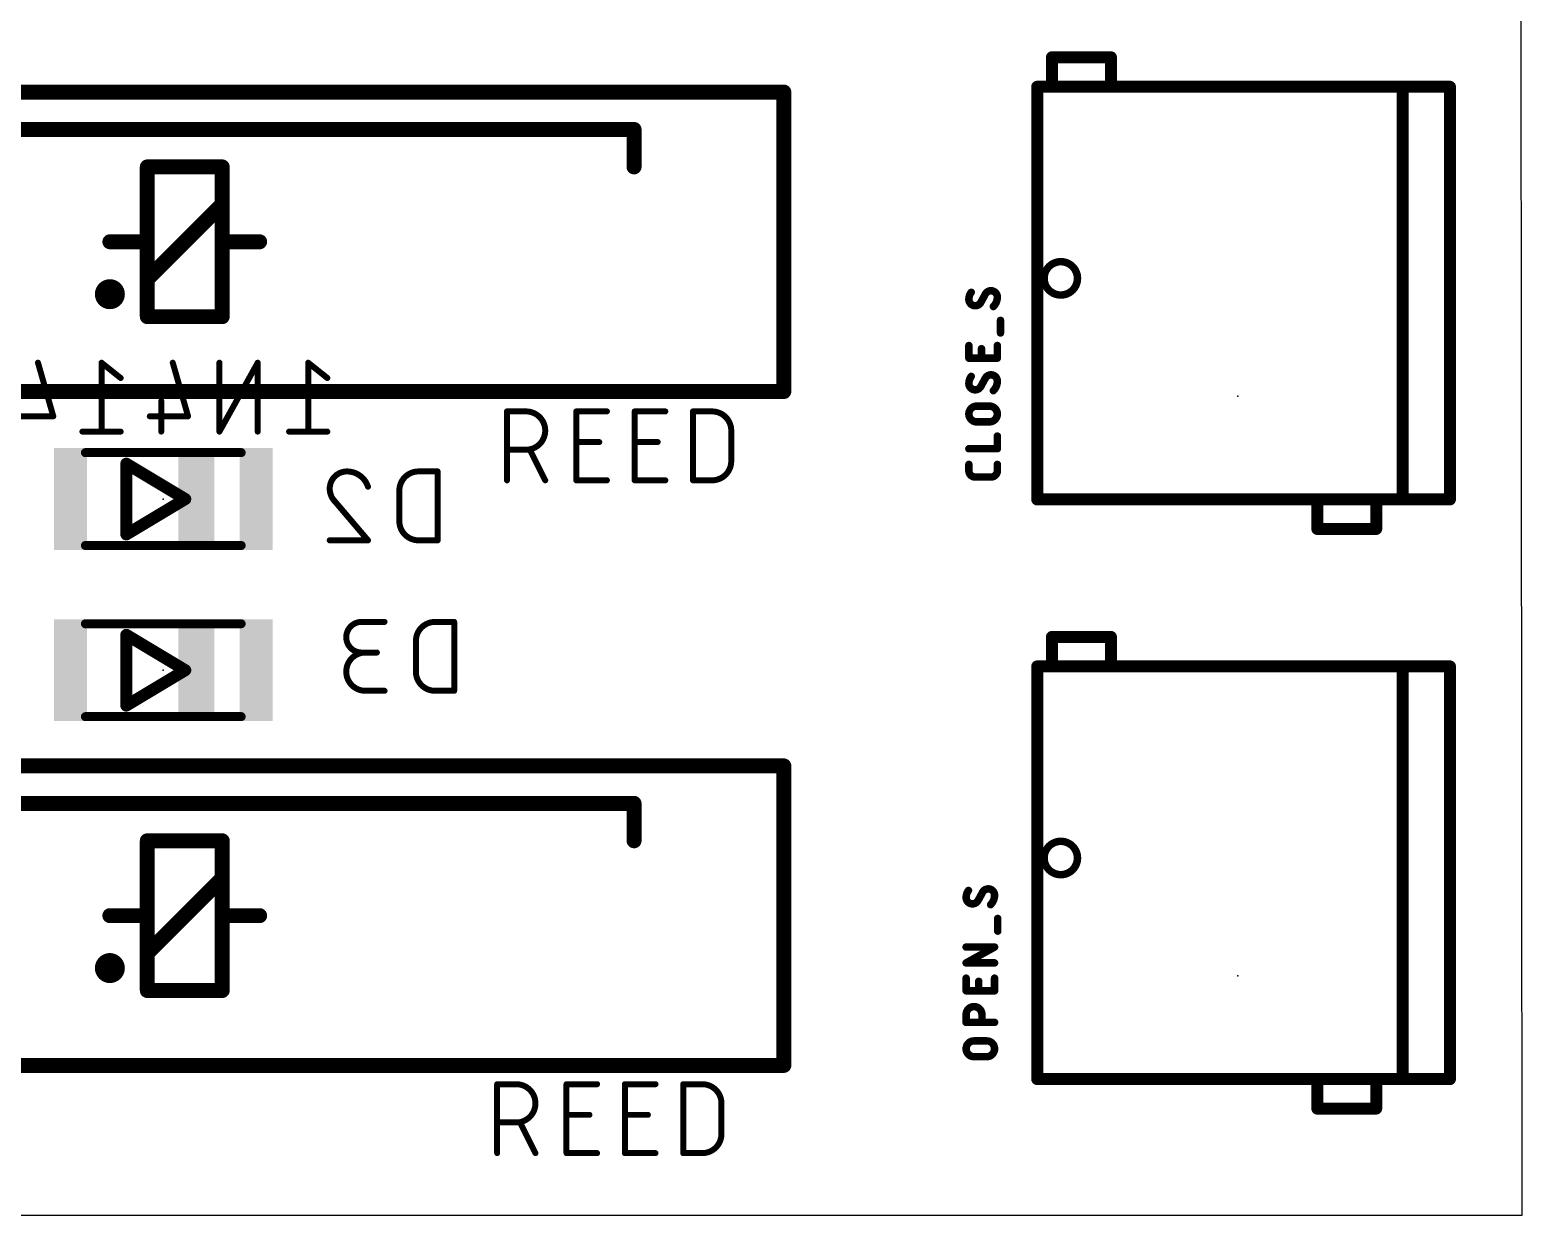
# Model space of a CAD drawing. Extents: x -1.1 to 45.4, y 0 to 78.4.
# Drawn here: x 20.08 to 45.39, y 0 to 20.1 of the extents above; entities that cross this region are included whole.
import ezdxf

# ---------------------------------------------------------------- set-up
doc = ezdxf.new("R2010")
doc.units = 0
for name, color, linetype in [('20', 31, 'CONTINUOUS'), ('21', 253, 'CONTINUOUS'), ('22', 253, 'CONTINUOUS'), ('23', 53, 'CONTINUOUS'), ('24', 53, 'CONTINUOUS'), ('25', 253, 'CONTINUOUS'), ('26', 253, 'CONTINUOUS'), ('27', 253, 'CONTINUOUS'), ('28', 253, 'CONTINUOUS'), ('51', 253, 'CONTINUOUS'), ('52', 253, 'CONTINUOUS')]:
    doc.layers.add(name, color=color, linetype=linetype)

# ---------------------------------------------------------------- blocks, each defined once
blk = doc.blocks.new('RECT')
blk.add_solid([(-0.5, -0.5), (0.5, -0.5), (-0.5, 0.5), (0.5, 0.5)])

msp = doc.modelspace()

# ---------------------------------------------------------------- linework, layer by layer
at = {"layer": '20'}
for p, q in [((45.39, 0), (45.3161, 78.3739)), ((0, 0), (45.39, 0))]:
    msp.add_line(p, q, dxfattribs=at)
at = {"layer": '21'}
for points, const_width in [([(37.1654, 12.1396), (37.1654, 19.1396)], 0.2032), ([(37.1654, 19.1396), (43.3654, 19.1396)], 0.2032), ([(43.3654, 19.1396), (44.1654, 19.1396)], 0.2032), ([(43.3654, 19.1396), (43.3654, 12.1396)], 0.2032), ([(44.1654, 19.1396), (44.1654, 12.1396)], 0.2032), ([(12.5479, 19.05), (32.8679, 19.05)], 0.254), ([(32.8679, 19.05), (32.8679, 13.97)], 0.254), ([(18.2629, 18.415), (30.3279, 18.415)], 0.254), ([(30.3279, 18.415), (30.3279, 17.78)], 0.254), ([(22.0729, 17.78), (23.3429, 17.78)], 0.254), ([(22.0729, 16.51), (22.0729, 17.78)], 0.254), ([(23.3429, 17.78), (23.3429, 17.145)], 0.254), ([(22.0729, 15.875), (23.3429, 17.145)], 0.254), ([(23.3429, 17.145), (23.3429, 16.51)], 0.254), ([(22.0729, 16.51), (21.4379, 16.51)], 0.254), ([(22.0729, 15.875), (22.0729, 16.51)], 0.254), ([(23.3429, 16.51), (23.3429, 15.24)], 0.254), ([(23.3429, 16.51), (23.9779, 16.51)], 0.254), ([(22.0729, 15.24), (22.0729, 15.875)], 0.254), ([(23.3429, 15.24), (22.0729, 15.24)], 0.254), ([(32.8679, 13.97), (12.5479, 13.97)], 0.254), ([(43.3654, 12.1396), (37.1654, 12.1396)], 0.2032), ([(44.1654, 12.1396), (43.3654, 12.1396)], 0.2032), ([(37.1654, 2.3079), (37.1654, 9.3079)], 0.2032), ([(37.1654, 9.3079), (43.3654, 9.3079)], 0.2032), ([(43.3654, 9.3079), (44.1654, 9.3079)], 0.2032), ([(43.3654, 9.3079), (43.3654, 2.3079)], 0.2032), ([(44.1654, 9.3079), (44.1654, 2.3079)], 0.2032), ([(12.5479, 7.62), (32.8679, 7.62)], 0.254), ([(32.8679, 7.62), (32.8679, 2.54)], 0.254), ([(18.2629, 6.985), (30.3279, 6.985)], 0.254), ([(30.3279, 6.985), (30.3279, 6.35)], 0.254), ([(22.0729, 6.35), (23.3429, 6.35)], 0.254), ([(22.0729, 5.08), (22.0729, 6.35)], 0.254), ([(23.3429, 6.35), (23.3429, 5.715)], 0.254), ([(22.0729, 4.445), (23.3429, 5.715)], 0.254), ([(23.3429, 5.715), (23.3429, 5.08)], 0.254), ([(22.0729, 5.08), (21.4379, 5.08)], 0.254), ([(22.0729, 4.445), (22.0729, 5.08)], 0.254), ([(23.3429, 5.08), (23.3429, 3.81)], 0.254), ([(23.3429, 5.08), (23.9779, 5.08)], 0.254), ([(22.0729, 3.81), (22.0729, 4.445)], 0.254), ([(23.3429, 3.81), (22.0729, 3.81)], 0.254), ([(32.8679, 2.54), (12.5479, 2.54)], 0.254), ([(43.3654, 2.3079), (37.1654, 2.3079)], 0.2032), ([(44.1654, 2.3079), (43.3654, 2.3079)], 0.2032)]:
    msp.add_lwpolyline(points, dxfattribs=dict(at, const_width=const_width))
for points, const_width in [([(37.2162, 19.1396, 1), (37.1146, 19.1396)], 0.1016), ([(37.1654, 19.1904, 1), (37.1654, 19.0888)], 0.1016), ([(43.3654, 19.1904, 1), (43.3654, 19.0888)], 0.1016), ([(43.4162, 19.1396, 1), (43.3146, 19.1396)], 0.1016), ([(43.3654, 19.0888, 1), (43.3654, 19.1904)], 0.1016), ([(44.2162, 19.1396, 1), (44.1146, 19.1396)], 0.1016), ([(44.1654, 19.0888, 1), (44.1654, 19.1904)], 0.1016), ([(32.9314, 19.05, 1), (32.8044, 19.05)], 0.127), ([(32.8679, 18.9865, 1), (32.8679, 19.1135)], 0.127), ([(30.3914, 18.415, 1), (30.2644, 18.415)], 0.127), ([(30.3279, 18.3515, 1), (30.3279, 18.4785)], 0.127), ([(22.0729, 17.8435, 1), (22.0729, 17.7165)], 0.127), ([(22.1364, 17.78, 1), (22.0094, 17.78)], 0.127), ([(23.4064, 17.78, 1), (23.2794, 17.78)], 0.127), ([(23.3429, 17.7165, 1), (23.3429, 17.8435)], 0.127), ([(30.2644, 17.78, 1), (30.3914, 17.78)], 0.127), ([(23.4064, 17.145, 1), (23.2794, 17.145)], 0.127), ([(23.3878, 17.1001, 1), (23.298, 17.1899)], 0.127), ([(23.2794, 17.145, 1), (23.4064, 17.145)], 0.127), ([(21.4379, 16.5735, 1), (21.4379, 16.4465)], 0.127), ([(22.1364, 16.51, 1), (22.0094, 16.51)], 0.127), ([(22.0094, 16.51, 1), (22.1364, 16.51)], 0.127), ([(22.0729, 16.4465, 1), (22.0729, 16.5735)], 0.127), ([(23.4064, 16.51, 1), (23.2794, 16.51)], 0.127), ([(23.3429, 16.5735, 1), (23.3429, 16.4465)], 0.127), ([(23.2794, 16.51, 1), (23.4064, 16.51)], 0.127), ([(23.9779, 16.4465, 1), (23.9779, 16.5735)], 0.127), ([(22.1364, 15.875, 1), (22.0094, 15.875)], 0.127), ([(22.028, 15.9199, 1), (22.1178, 15.8301)], 0.127), ([(21.4379, 15.494, 1), (21.4379, 15.748, 1), (21.4379, 15.494)], 0.254), ([(22.0094, 15.875, 1), (22.1364, 15.875)], 0.127), ([(22.0729, 15.3035, 1), (22.0729, 15.1765)], 0.127), ([(22.0094, 15.24, 1), (22.1364, 15.24)], 0.127), ([(23.2794, 15.24, 1), (23.4064, 15.24)], 0.127), ([(23.3429, 15.1765, 1), (23.3429, 15.3035)], 0.127), ([(32.8044, 13.97, 1), (32.9314, 13.97)], 0.127), ([(32.8679, 13.9065, 1), (32.8679, 14.0335)], 0.127), ([(37.1654, 12.1904, 1), (37.1654, 12.0888)], 0.1016), ([(37.1146, 12.1396, 1), (37.2162, 12.1396)], 0.1016), ([(43.3654, 12.1904, 1), (43.3654, 12.0888)], 0.1016), ([(43.3146, 12.1396, 1), (43.4162, 12.1396)], 0.1016), ([(43.3654, 12.0888, 1), (43.3654, 12.1904)], 0.1016), ([(44.1146, 12.1396, 1), (44.2162, 12.1396)], 0.1016), ([(44.1654, 12.0888, 1), (44.1654, 12.1904)], 0.1016), ([(37.2162, 9.3079, 1), (37.1146, 9.3079)], 0.1016), ([(37.1654, 9.3587, 1), (37.1654, 9.2571)], 0.1016), ([(43.3654, 9.3587, 1), (43.3654, 9.2571)], 0.1016), ([(43.4162, 9.3079, 1), (43.3146, 9.3079)], 0.1016), ([(43.3654, 9.2571, 1), (43.3654, 9.3587)], 0.1016), ([(44.2162, 9.3079, 1), (44.1146, 9.3079)], 0.1016), ([(44.1654, 9.2571, 1), (44.1654, 9.3587)], 0.1016), ([(32.9314, 7.62, 1), (32.8044, 7.62)], 0.127), ([(32.8679, 7.5565, 1), (32.8679, 7.6835)], 0.127), ([(30.3914, 6.985, 1), (30.2644, 6.985)], 0.127), ([(30.3279, 6.9215, 1), (30.3279, 7.0485)], 0.127), ([(22.0729, 6.4135, 1), (22.0729, 6.2865)], 0.127), ([(22.1364, 6.35, 1), (22.0094, 6.35)], 0.127), ([(23.4064, 6.35, 1), (23.2794, 6.35)], 0.127), ([(23.3429, 6.2865, 1), (23.3429, 6.4135)], 0.127), ([(30.2644, 6.35, 1), (30.3914, 6.35)], 0.127), ([(23.4064, 5.715, 1), (23.2794, 5.715)], 0.127), ([(23.3878, 5.6701, 1), (23.298, 5.7599)], 0.127), ([(23.2794, 5.715, 1), (23.4064, 5.715)], 0.127), ([(21.4379, 5.1435, 1), (21.4379, 5.0165)], 0.127), ([(22.1364, 5.08, 1), (22.0094, 5.08)], 0.127), ([(22.0094, 5.08, 1), (22.1364, 5.08)], 0.127), ([(22.0729, 5.0165, 1), (22.0729, 5.1435)], 0.127), ([(23.4064, 5.08, 1), (23.2794, 5.08)], 0.127), ([(23.3429, 5.1435, 1), (23.3429, 5.0165)], 0.127), ([(23.2794, 5.08, 1), (23.4064, 5.08)], 0.127), ([(23.9779, 5.0165, 1), (23.9779, 5.1435)], 0.127), ([(22.1364, 4.445, 1), (22.0094, 4.445)], 0.127), ([(21.4379, 4.064, 1), (21.4379, 4.318, 1), (21.4379, 4.064)], 0.254), ([(22.028, 4.4899, 1), (22.1178, 4.4001)], 0.127), ([(22.0094, 4.445, 1), (22.1364, 4.445)], 0.127), ([(22.0729, 3.8735, 1), (22.0729, 3.7465)], 0.127), ([(22.0094, 3.81, 1), (22.1364, 3.81)], 0.127), ([(23.2794, 3.81, 1), (23.4064, 3.81)], 0.127), ([(23.3429, 3.7465, 1), (23.3429, 3.8735)], 0.127), ([(32.8044, 2.54, 1), (32.9314, 2.54)], 0.127), ([(32.8679, 2.4765, 1), (32.8679, 2.6035)], 0.127), ([(37.1654, 2.3587, 1), (37.1654, 2.2571)], 0.1016), ([(37.1146, 2.3079, 1), (37.2162, 2.3079)], 0.1016), ([(43.3654, 2.3587, 1), (43.3654, 2.2571)], 0.1016), ([(43.3146, 2.3079, 1), (43.4162, 2.3079)], 0.1016), ([(43.3654, 2.2571, 1), (43.3654, 2.3587)], 0.1016), ([(44.1146, 2.3079, 1), (44.2162, 2.3079)], 0.1016), ([(44.1654, 2.2571, 1), (44.1654, 2.3587)], 0.1016)]:
    msp.add_lwpolyline(points, format="xyb", dxfattribs=dict(at, const_width=const_width))
at = {"layer": '22', "const_width": 0.2032}
for points in [[(21.7168, 12.7462), (22.7168, 12.1462)], [(21.7168, 11.5462), (21.7168, 12.7462)], [(22.7168, 12.1462), (21.7168, 11.5462)], [(21.7168, 9.8432), (22.7168, 9.2432)], [(21.7168, 8.6432), (21.7168, 9.8432)], [(22.7168, 9.2432), (21.7168, 8.6432)]]:
    msp.add_lwpolyline(points, dxfattribs=at)
at = {"layer": '22', "const_width": 0.1016}
for points in [[(21.7676, 12.7462, 1), (21.666, 12.7462)], [(21.7429, 12.7897, 1), (21.6906, 12.7026)], [(22.7429, 12.1026, 1), (22.6906, 12.1897)], [(22.6906, 12.1026, 1), (22.7429, 12.1897)], [(21.6906, 11.5897, 1), (21.7429, 11.5026)], [(21.666, 11.5462, 1), (21.7676, 11.5462)], [(21.7429, 9.8868, 1), (21.6906, 9.7996)], [(21.7676, 9.8432, 1), (21.666, 9.8432)], [(22.7429, 9.1996, 1), (22.6906, 9.2868)], [(22.6906, 9.1996, 1), (22.7429, 9.2868)], [(21.6906, 8.6868, 1), (21.7429, 8.5996)], [(21.666, 8.6432, 1), (21.7676, 8.6432)]]:
    msp.add_lwpolyline(points, format="xyb", dxfattribs=at)
at = {"layer": '23'}
for p in [(32.8679, 13.97), (40.5654, 13.8896), (40.5654, 4.0579), (32.8679, 2.54)]:
    msp.add_point(p, dxfattribs=at)
at = {"layer": '24'}
for p in [(22.3438, 12.1462), (22.3438, 9.2432)]:
    msp.add_point(p, dxfattribs=at)
at = {"layer": '25'}
for points, const_width in [([(36.0465, 15.6531, 0.1623), (36.0063, 15.5324)], 0.127), ([(36.0719, 15.634, 1), (36.0211, 15.6721)], 0.0635), ([(36.3817, 15.6799, 0.2656), (36.2878, 15.6263)], 0.127), ([(36.4889, 15.5726, 0.4142), (36.3817, 15.6799)], 0.127), ([(36.3817, 15.7116, 1), (36.3817, 15.6481)], 0.0635), ([(36.3817, 15.6481, 1), (36.3817, 15.7116)], 0.0635), ([(36.0063, 15.5324, 0.4142), (36.1136, 15.4252)], 0.127), ([(36.0381, 15.5324, 1), (35.9746, 15.5324)], 0.0635), ([(35.9746, 15.5324, 1), (36.0381, 15.5324)], 0.0635), ([(36.1136, 15.4252, 0.2656), (36.2074, 15.4788)], 0.127), ([(36.1136, 15.4569, 1), (36.1136, 15.3934)], 0.0635), ([(36.1136, 15.3934, 1), (36.1136, 15.4569)], 0.0635), ([(36.1795, 15.494, 1), (36.2353, 15.4636)], 0.0635), ([(36.2348, 15.4627, 1), (36.18, 15.4949)], 0.0635), ([(36.2605, 15.6424, 1), (36.3152, 15.6101)], 0.0635), ([(36.3157, 15.6111, 1), (36.26, 15.6415)], 0.0635), ([(36.4219, 15.4118, 0.2), (36.4889, 15.5726)], 0.127), ([(36.3995, 15.4343, 1), (36.4442, 15.3892)], 0.0635), ([(36.5207, 15.5726, 1), (36.4572, 15.5726)], 0.0635), ([(36.4572, 15.5726, 1), (36.5207, 15.5726)], 0.0635), ([(36.5743, 15.1776, 1), (36.5108, 15.1776)], 0.0635), ([(36.5108, 14.9631, 1), (36.5743, 14.9631)], 0.0635), ([(36.0381, 14.7504, 1), (35.9746, 14.7504)], 0.0635), ([(36.2526, 14.6968, 1), (36.1891, 14.6968)], 0.0635), ([(36.5207, 14.7504, 1), (36.4572, 14.7504)], 0.0635), ([(36.0063, 14.5677, 1), (36.0063, 14.5042)], 0.0635), ([(35.9746, 14.5359, 1), (36.0381, 14.5359)], 0.0635), ([(36.1891, 14.5359, 1), (36.2526, 14.5359)], 0.0635), ([(36.4572, 14.5359, 1), (36.5207, 14.5359)], 0.0635), ([(36.4889, 14.5042, 1), (36.4889, 14.5677)], 0.0635), ([(36.0465, 14.2266, 0.1623), (36.0063, 14.106)], 0.127), ([(36.0719, 14.2076, 1), (36.0211, 14.2457)], 0.0635), ([(36.3817, 14.2534, 0.2656), (36.2878, 14.1998)], 0.127), ([(36.2605, 14.2159, 1), (36.3152, 14.1837)], 0.0635), ([(36.3157, 14.1846, 1), (36.26, 14.215)], 0.0635), ([(36.3817, 14.2852, 1), (36.3817, 14.2217)], 0.0635), ([(36.4889, 14.1462, 0.4142), (36.3817, 14.2534)], 0.127), ([(36.3817, 14.2217, 1), (36.3817, 14.2852)], 0.0635), ([(36.4219, 13.9853, 0.2), (36.4889, 14.1462)], 0.127), ([(36.5207, 14.1462, 1), (36.4572, 14.1462)], 0.0635), ([(36.4572, 14.1462, 1), (36.5207, 14.1462)], 0.0635), ([(36.0063, 14.106, 0.4142), (36.1136, 13.9987)], 0.127), ([(36.0381, 14.106, 1), (35.9746, 14.106)], 0.0635), ([(35.9746, 14.106, 1), (36.0381, 14.106)], 0.0635), ([(36.1136, 13.9987, 0.2656), (36.2074, 14.0524)], 0.127), ([(36.1136, 14.0305, 1), (36.1136, 13.967)], 0.0635), ([(36.1136, 13.967, 1), (36.1136, 14.0305)], 0.0635), ([(36.1795, 14.0676, 1), (36.2353, 14.0372)], 0.0635), ([(36.2348, 14.0362, 1), (36.18, 14.0685)], 0.0635), ([(36.3995, 14.0079, 1), (36.4442, 13.9628)], 0.0635), ([(36.1404, 13.7231, 1), (36.1404, 13.455)], 0.127), ([(36.1404, 13.7548, 1), (36.1404, 13.6913)], 0.0635), ([(36.1404, 13.6913, 1), (36.1404, 13.7548)], 0.0635), ([(36.3549, 13.455, 1), (36.3549, 13.7231)], 0.127), ([(36.3549, 13.7548, 1), (36.3549, 13.6913)], 0.0635), ([(36.3549, 13.6913, 1), (36.3549, 13.7548)], 0.0635), ([(36.1404, 13.4867, 1), (36.1404, 13.4232)], 0.0635), ([(36.1404, 13.4232, 1), (36.1404, 13.4867)], 0.0635), ([(36.3549, 13.4867, 1), (36.3549, 13.4232)], 0.0635), ([(36.3549, 13.4232, 1), (36.3549, 13.4867)], 0.0635), ([(36.5207, 13.2142, 1), (36.4572, 13.2142)], 0.0635), ([(36.0063, 13.0315, 1), (36.0063, 12.968)], 0.0635), ([(36.4572, 12.9997, 1), (36.5207, 12.9997)], 0.0635), ([(36.4889, 12.968, 1), (36.4889, 13.0315)], 0.0635), ([(36.0381, 12.7339, 1), (35.9746, 12.7339)], 0.0635), ([(36.0063, 12.6267, 0.4142), (36.1136, 12.5194)], 0.127), ([(36.0381, 12.6267, 1), (35.9746, 12.6267)], 0.0635), ([(35.9746, 12.6267, 1), (36.0381, 12.6267)], 0.0635), ([(36.3817, 12.5194, 0.4142), (36.4889, 12.6267)], 0.127), ([(36.5207, 12.7339, 1), (36.4572, 12.7339)], 0.0635), ([(36.5207, 12.6267, 1), (36.4572, 12.6267)], 0.0635), ([(36.4572, 12.6267, 1), (36.5207, 12.6267)], 0.0635), ([(36.1136, 12.5512, 1), (36.1136, 12.4877)], 0.0635), ([(36.1136, 12.4877, 1), (36.1136, 12.5512)], 0.0635), ([(36.3817, 12.5512, 1), (36.3817, 12.4877)], 0.0635), ([(36.3817, 12.4877, 1), (36.3817, 12.5512)], 0.0635), ([(35.9998, 5.5077, 0.1623), (35.9596, 5.387)], 0.127), ([(36.0252, 5.4886, 1), (35.9744, 5.5267)], 0.0635), ([(36.3349, 5.5345, 0.2656), (36.2411, 5.4808)], 0.127), ([(36.4422, 5.4272, 0.4142), (36.3349, 5.5345)], 0.127), ([(36.3349, 5.5662, 1), (36.3349, 5.5027)], 0.0635), ([(36.3349, 5.5027, 1), (36.3349, 5.5662)], 0.0635), ([(35.9913, 5.387, 1), (35.9278, 5.387)], 0.0635), ([(35.9278, 5.387, 1), (35.9913, 5.387)], 0.0635), ([(35.9596, 5.387, 0.4142), (36.0668, 5.2798)], 0.127), ([(36.0668, 5.2798, 0.2656), (36.1606, 5.3334)], 0.127), ([(36.0668, 5.3115, 1), (36.0668, 5.248)], 0.0635), ([(36.0668, 5.248, 1), (36.0668, 5.3115)], 0.0635), ([(36.1328, 5.3486, 1), (36.1885, 5.3182)], 0.0635), ([(36.188, 5.3173, 1), (36.1333, 5.3495)], 0.0635), ([(36.2137, 5.497, 1), (36.2684, 5.4647)], 0.0635), ([(36.2689, 5.4656, 1), (36.2132, 5.496)], 0.0635), ([(36.3751, 5.2664, 0.2), (36.4422, 5.4272)], 0.127), ([(36.3528, 5.2889, 1), (36.3975, 5.2438)], 0.0635), ([(36.4739, 5.4272, 1), (36.4104, 5.4272)], 0.0635), ([(36.4104, 5.4272, 1), (36.4739, 5.4272)], 0.0635), ([(36.5275, 5.0322, 1), (36.464, 5.0322)], 0.0635), ([(36.464, 4.8177, 1), (36.5275, 4.8177)], 0.0635), ([(35.9596, 4.5787, 1), (35.9596, 4.5152)], 0.0635), ([(36.4576, 4.5192, 1), (36.4267, 4.5747)], 0.0635), ([(36.4422, 4.5152, 1), (36.4422, 4.5787)], 0.0635), ([(35.9441, 4.3066, 1), (35.975, 4.2511)], 0.0635), ([(35.9596, 4.3106, 1), (35.9596, 4.2471)], 0.0635), ([(36.4422, 4.2471, 1), (36.4422, 4.3106)], 0.0635), ([(35.9913, 4.0198, 1), (35.9278, 4.0198)], 0.0635), ([(36.4739, 4.0198, 1), (36.4104, 4.0198)], 0.0635), ([(35.9278, 3.8053, 1), (35.9913, 3.8053)], 0.0635), ([(35.9596, 3.837, 1), (35.9596, 3.7735)], 0.0635), ([(36.2058, 3.9661, 1), (36.1423, 3.9661)], 0.0635), ([(36.1423, 3.8053, 1), (36.2058, 3.8053)], 0.0635), ([(36.4104, 3.8053, 1), (36.4739, 3.8053)], 0.0635), ([(36.4422, 3.7735, 1), (36.4422, 3.837)], 0.0635), ([(36.2277, 3.4034, 1), (35.9596, 3.4034)], 0.127), ([(35.9913, 3.4034, 1), (35.9278, 3.4034)], 0.0635), ([(35.9278, 3.4034, 1), (35.9913, 3.4034)], 0.0635), ([(35.9278, 3.2693, 1), (35.9913, 3.2693)], 0.0635), ([(35.9596, 3.3011, 1), (35.9596, 3.2376)], 0.0635), ([(36.2594, 3.4034, 1), (36.1959, 3.4034)], 0.0635), ([(36.1959, 3.4034, 1), (36.2594, 3.4034)], 0.0635), ([(36.1959, 3.2693, 1), (36.2594, 3.2693)], 0.0635), ([(36.4422, 3.2376, 1), (36.4422, 3.3011)], 0.0635), ([(36.0936, 2.9559, 1), (36.0936, 2.6878)], 0.127), ([(36.0936, 2.9876, 1), (36.0936, 2.9241)], 0.0635), ([(36.0936, 2.9241, 1), (36.0936, 2.9876)], 0.0635), ([(36.3081, 2.6878, 1), (36.3081, 2.9559)], 0.127), ([(36.3081, 2.9876, 1), (36.3081, 2.9241)], 0.0635), ([(36.3081, 2.9241, 1), (36.3081, 2.9876)], 0.0635), ([(36.0936, 2.7195, 1), (36.0936, 2.656)], 0.0635), ([(36.0936, 2.656, 1), (36.0936, 2.7195)], 0.0635), ([(36.3081, 2.7195, 1), (36.3081, 2.656)], 0.0635), ([(36.3081, 2.656, 1), (36.3081, 2.7195)], 0.0635)]:
    msp.add_lwpolyline(points, format="xyb", dxfattribs=dict(at, const_width=const_width))
at = {"layer": '25', "const_width": 0.127}
for points in [[(36.2878, 15.6263), (36.2074, 15.4788)], [(36.5425, 14.9631), (36.5425, 15.1776)], [(36.0063, 14.5359), (36.0063, 14.7504)], [(36.2208, 14.5359), (36.2208, 14.6968)], [(36.4889, 14.7504), (36.4889, 14.5359)], [(36.4889, 14.5359), (36.0063, 14.5359)], [(36.2878, 14.1998), (36.2074, 14.0524)], [(36.1404, 13.7231), (36.3549, 13.7231)], [(36.3549, 13.455), (36.1404, 13.455)], [(36.4889, 12.9997), (36.4889, 13.2142)], [(36.0063, 12.9997), (36.4889, 12.9997)], [(36.0063, 12.6267), (36.0063, 12.7339)], [(36.4889, 12.7339), (36.4889, 12.6267)], [(36.3817, 12.5194), (36.1136, 12.5194)], [(36.2411, 5.4808), (36.1606, 5.3334)], [(36.4958, 4.8177), (36.4958, 5.0322)], [(35.9596, 4.2788), (36.4422, 4.5469)], [(36.4422, 4.5469), (35.9596, 4.5469)], [(36.4422, 4.2788), (35.9596, 4.2788)], [(35.9596, 3.8053), (35.9596, 4.0198)], [(36.4422, 4.0198), (36.4422, 3.8053)], [(36.4422, 3.8053), (35.9596, 3.8053)], [(36.174, 3.8053), (36.174, 3.9661)], [(35.9596, 3.2693), (35.9596, 3.4034)], [(36.4422, 3.2693), (35.9596, 3.2693)], [(36.2277, 3.4034), (36.2277, 3.2693)], [(36.0936, 2.9559), (36.3081, 2.9559)], [(36.3081, 2.6878), (36.0936, 2.6878)]]:
    msp.add_lwpolyline(points, dxfattribs=at)
at = {"layer": '26'}
for points, const_width in [([(25.4586, 12.6148, 0.4142), (25.1665, 12.3227)], 0.1016), ([(25.8156, 12.3552, 0.3252), (25.4586, 12.6148)], 0.1016), ([(25.4586, 12.6402, 1), (25.4586, 12.5894)], 0.0508), ([(25.4586, 12.5894, 1), (25.4586, 12.6402)], 0.0508), ([(26.6721, 12.6148, 0.4142), (26.3476, 12.2903)], 0.1016), ([(26.6721, 12.6402, 1), (26.6721, 12.5894)], 0.0508), ([(26.6721, 12.5894, 1), (26.6721, 12.6402)], 0.0508), ([(27.0221, 12.6148, 1), (26.9713, 12.6148)], 0.0508), ([(26.9967, 12.5894, 1), (26.9967, 12.6402)], 0.0508), ([(25.1665, 12.3227, 0.2053), (25.2638, 12.0956)], 0.1016), ([(25.1919, 12.3227, 1), (25.1411, 12.3227)], 0.0508), ([(25.1411, 12.3227, 1), (25.1919, 12.3227)], 0.0508), ([(25.7914, 12.3474, 1), (25.8397, 12.363)], 0.0508), ([(26.373, 12.2903, 1), (26.3222, 12.2903)], 0.0508), ([(26.3222, 12.2903, 1), (26.373, 12.2903)], 0.0508), ([(25.2832, 12.112, 1), (25.2445, 12.0791)], 0.0508), ([(25.2463, 12.0772, 1), (25.2813, 12.1139)], 0.0508), ([(26.3476, 11.771, 0.4142), (26.6721, 11.4464)], 0.1016), ([(26.373, 11.771, 1), (26.3222, 11.771)], 0.0508), ([(26.3222, 11.771, 1), (26.373, 11.771)], 0.0508), ([(25.1665, 11.4718, 1), (25.1665, 11.421)], 0.0508), ([(25.7962, 11.43, 1), (25.8349, 11.4629)], 0.0508), ([(25.8156, 11.421, 1), (25.8156, 11.4718)], 0.0508), ([(26.6721, 11.4718, 1), (26.6721, 11.421)], 0.0508), ([(26.6721, 11.421, 1), (26.6721, 11.4718)], 0.0508), ([(26.9713, 11.4464, 1), (27.0221, 11.4464)], 0.0508), ([(26.9967, 11.421, 1), (26.9967, 11.4718)], 0.0508), ([(25.7067, 10.0625, 1), (25.7067, 9.5432)], 0.1016), ([(25.7067, 10.0879, 1), (25.7067, 10.0371)], 0.0508), ([(25.7067, 10.0371, 1), (25.7067, 10.0879)], 0.0508), ([(26.0961, 10.0371, 1), (26.0961, 10.0879)], 0.0508), ([(26.9527, 10.0625, 0.4142), (26.6281, 9.738)], 0.1016), ([(26.9527, 10.0879, 1), (26.9527, 10.0371)], 0.0508), ([(26.9527, 10.0371, 1), (26.9527, 10.0879)], 0.0508), ([(27.3026, 10.0625, 1), (27.2518, 10.0625)], 0.0508), ([(27.2772, 10.0371, 1), (27.2772, 10.0879)], 0.0508), ([(26.6535, 9.738, 1), (26.6027, 9.738)], 0.0508), ([(26.6027, 9.738, 1), (26.6535, 9.738)], 0.0508), ([(25.7716, 9.5432, 1), (25.7716, 8.8941)], 0.1016), ([(25.7067, 9.5686, 1), (25.7067, 9.5178)], 0.0508), ([(25.7067, 9.5178, 1), (25.7067, 9.5686)], 0.0508), ([(25.7716, 9.5178, 1), (25.7716, 9.5686)], 0.0508), ([(25.9663, 9.5178, 1), (25.9663, 9.5686)], 0.0508), ([(26.6281, 9.2187, 0.4142), (26.9527, 8.8941)], 0.1016), ([(26.6535, 9.2187, 1), (26.6027, 9.2187)], 0.0508), ([(26.6027, 9.2187, 1), (26.6535, 9.2187)], 0.0508), ([(25.7716, 8.9195, 1), (25.7716, 8.8687)], 0.0508), ([(25.7716, 8.8687, 1), (25.7716, 8.9195)], 0.0508), ([(26.0961, 8.8687, 1), (26.0961, 8.9195)], 0.0508), ([(26.9527, 8.9195, 1), (26.9527, 8.8687)], 0.0508), ([(26.9527, 8.8687, 1), (26.9527, 8.9195)], 0.0508), ([(27.2518, 8.8941, 1), (27.3026, 8.8941)], 0.0508), ([(27.2772, 8.8687, 1), (27.2772, 8.9195)], 0.0508)]:
    msp.add_lwpolyline(points, format="xyb", dxfattribs=dict(at, const_width=const_width))
at = {"layer": '26', "const_width": 0.1016}
for points in [[(26.9967, 12.6148), (26.6721, 12.6148)], [(26.9967, 11.4464), (26.9967, 12.6148)], [(26.3476, 12.2903), (26.3476, 11.771)], [(25.2638, 12.0956), (25.8156, 11.4464)], [(25.8156, 11.4464), (25.1665, 11.4464)], [(26.6721, 11.4464), (26.9967, 11.4464)], [(26.0961, 10.0625), (25.7067, 10.0625)], [(27.2772, 10.0625), (26.9527, 10.0625)], [(27.2772, 8.8941), (27.2772, 10.0625)], [(26.6281, 9.738), (26.6281, 9.2187)], [(25.7067, 9.5432), (25.9663, 9.5432)], [(26.0961, 8.8941), (25.7716, 8.8941)], [(26.9527, 8.8941), (27.2772, 8.8941)]]:
    msp.add_lwpolyline(points, dxfattribs=at)
at = {"layer": '27', "const_width": 0.1016}
for points in [[(28.1721, 12.4641), (28.1721, 13.6325)], [(28.1721, 13.6325), (28.4967, 13.6325)], [(29.3481, 12.4641), (29.3481, 13.6325)], [(29.3481, 13.6325), (29.8674, 13.6325)], [(30.3387, 12.4641), (30.3387, 13.6325)], [(30.3387, 13.6325), (30.858, 13.6325)], [(31.327, 12.4641), (31.327, 13.6325)], [(31.327, 13.6325), (31.6516, 13.6325)], [(29.3481, 13.1132), (29.7376, 13.1132)], [(30.3387, 13.1132), (30.7282, 13.1132)], [(31.9761, 13.3079), (31.9761, 12.7887)], [(28.4967, 12.9834), (28.1721, 12.9834)], [(28.8212, 12.4641), (28.5616, 12.9834)], [(29.8674, 12.4641), (29.3481, 12.4641)], [(30.858, 12.4641), (30.3387, 12.4641)], [(31.6516, 12.4641), (31.327, 12.4641)], [(28.006, 1.0526), (28.006, 2.221)], [(28.006, 2.221), (28.3306, 2.221)], [(29.182, 1.0526), (29.182, 2.221)], [(29.182, 2.221), (29.7013, 2.221)], [(30.1726, 1.0526), (30.1726, 2.221)], [(30.1726, 2.221), (30.6919, 2.221)], [(31.161, 1.0526), (31.161, 2.221)], [(31.161, 2.221), (31.4855, 2.221)], [(31.8101, 1.8964), (31.8101, 1.3771)], [(28.3306, 1.5718), (28.006, 1.5718)], [(28.6551, 1.0526), (28.3955, 1.5718)], [(29.182, 1.7017), (29.5715, 1.7017)], [(30.1726, 1.7017), (30.5621, 1.7017)], [(29.7013, 1.0526), (29.182, 1.0526)], [(30.6919, 1.0526), (30.1726, 1.0526)], [(31.4855, 1.0526), (31.161, 1.0526)]]:
    msp.add_lwpolyline(points, dxfattribs=at)
at = {"layer": '27'}
for points, const_width in [([(28.1975, 13.6325, 1), (28.1467, 13.6325)], 0.0508), ([(28.1721, 13.6579, 1), (28.1721, 13.6071)], 0.0508), ([(28.4967, 12.9834, 1), (28.4967, 13.6325)], 0.1016), ([(28.4967, 13.6579, 1), (28.4967, 13.6071)], 0.0508), ([(28.4967, 13.6071, 1), (28.4967, 13.6579)], 0.0508), ([(29.3735, 13.6325, 1), (29.3227, 13.6325)], 0.0508), ([(29.3481, 13.6579, 1), (29.3481, 13.6071)], 0.0508), ([(29.8674, 13.6071, 1), (29.8674, 13.6579)], 0.0508), ([(30.3641, 13.6325, 1), (30.3133, 13.6325)], 0.0508), ([(30.3387, 13.6579, 1), (30.3387, 13.6071)], 0.0508), ([(30.858, 13.6071, 1), (30.858, 13.6579)], 0.0508), ([(31.3524, 13.6325, 1), (31.3016, 13.6325)], 0.0508), ([(31.327, 13.6579, 1), (31.327, 13.6071)], 0.0508), ([(31.9761, 13.3079, 0.4142), (31.6516, 13.6325)], 0.1016), ([(31.6516, 13.6579, 1), (31.6516, 13.6071)], 0.0508), ([(31.6516, 13.6071, 1), (31.6516, 13.6579)], 0.0508), ([(29.3481, 13.1386, 1), (29.3481, 13.0878)], 0.0508), ([(29.7376, 13.0878, 1), (29.7376, 13.1386)], 0.0508), ([(30.3387, 13.1386, 1), (30.3387, 13.0878)], 0.0508), ([(30.7282, 13.0878, 1), (30.7282, 13.1386)], 0.0508), ([(32.0015, 13.3079, 1), (31.9507, 13.3079)], 0.0508), ([(31.9507, 13.3079, 1), (32.0015, 13.3079)], 0.0508), ([(28.1721, 13.0088, 1), (28.1721, 12.958)], 0.0508), ([(28.4967, 13.0088, 1), (28.4967, 12.958)], 0.0508), ([(28.4967, 12.958, 1), (28.4967, 13.0088)], 0.0508), ([(28.5843, 12.9948, 1), (28.5388, 12.972)], 0.0508), ([(31.6516, 12.4641, 0.4142), (31.9761, 12.7887)], 0.1016), ([(32.0015, 12.7887, 1), (31.9507, 12.7887)], 0.0508), ([(31.9507, 12.7887, 1), (32.0015, 12.7887)], 0.0508), ([(28.1467, 12.4641, 1), (28.1975, 12.4641)], 0.0508), ([(28.7985, 12.4527, 1), (28.8439, 12.4755)], 0.0508), ([(29.3481, 12.4895, 1), (29.3481, 12.4387)], 0.0508), ([(29.3227, 12.4641, 1), (29.3735, 12.4641)], 0.0508), ([(29.8674, 12.4387, 1), (29.8674, 12.4895)], 0.0508), ([(30.3387, 12.4895, 1), (30.3387, 12.4387)], 0.0508), ([(30.3133, 12.4641, 1), (30.3641, 12.4641)], 0.0508), ([(30.858, 12.4387, 1), (30.858, 12.4895)], 0.0508), ([(31.327, 12.4895, 1), (31.327, 12.4387)], 0.0508), ([(31.3016, 12.4641, 1), (31.3524, 12.4641)], 0.0508), ([(31.6516, 12.4895, 1), (31.6516, 12.4387)], 0.0508), ([(31.6516, 12.4387, 1), (31.6516, 12.4895)], 0.0508), ([(28.0314, 2.221, 1), (27.9806, 2.221)], 0.0508), ([(28.006, 2.2464, 1), (28.006, 2.1956)], 0.0508), ([(28.3306, 1.5718, 1), (28.3306, 2.221)], 0.1016), ([(28.3306, 2.2464, 1), (28.3306, 2.1956)], 0.0508), ([(28.3306, 2.1956, 1), (28.3306, 2.2464)], 0.0508), ([(29.2074, 2.221, 1), (29.1566, 2.221)], 0.0508), ([(29.182, 2.2464, 1), (29.182, 2.1956)], 0.0508), ([(29.7013, 2.1956, 1), (29.7013, 2.2464)], 0.0508), ([(30.198, 2.221, 1), (30.1472, 2.221)], 0.0508), ([(30.1726, 2.2464, 1), (30.1726, 2.1956)], 0.0508), ([(30.6919, 2.1956, 1), (30.6919, 2.2464)], 0.0508), ([(31.1864, 2.221, 1), (31.1356, 2.221)], 0.0508), ([(31.161, 2.2464, 1), (31.161, 2.1956)], 0.0508), ([(31.8101, 1.8964, 0.4142), (31.4855, 2.221)], 0.1016), ([(31.4855, 2.2464, 1), (31.4855, 2.1956)], 0.0508), ([(31.4855, 2.1956, 1), (31.4855, 2.2464)], 0.0508), ([(31.8355, 1.8964, 1), (31.7847, 1.8964)], 0.0508), ([(31.7847, 1.8964, 1), (31.8355, 1.8964)], 0.0508), ([(28.006, 1.5973, 1), (28.006, 1.5464)], 0.0508), ([(28.3306, 1.5973, 1), (28.3306, 1.5464)], 0.0508), ([(28.3306, 1.5464, 1), (28.3306, 1.5973)], 0.0508), ([(28.4182, 1.5832, 1), (28.3728, 1.5605)], 0.0508), ([(29.182, 1.7271, 1), (29.182, 1.6763)], 0.0508), ([(29.5715, 1.6763, 1), (29.5715, 1.7271)], 0.0508), ([(30.1726, 1.7271, 1), (30.1726, 1.6763)], 0.0508), ([(30.5621, 1.6763, 1), (30.5621, 1.7271)], 0.0508), ([(31.4855, 1.0526, 0.4142), (31.8101, 1.3771)], 0.1016), ([(31.8355, 1.3771, 1), (31.7847, 1.3771)], 0.0508), ([(31.7847, 1.3771, 1), (31.8355, 1.3771)], 0.0508), ([(27.9806, 1.0526, 1), (28.0314, 1.0526)], 0.0508), ([(28.6324, 1.0412, 1), (28.6778, 1.0639)], 0.0508), ([(29.182, 1.078, 1), (29.182, 1.0272)], 0.0508), ([(29.1566, 1.0526, 1), (29.2074, 1.0526)], 0.0508), ([(29.7013, 1.0272, 1), (29.7013, 1.078)], 0.0508), ([(30.1726, 1.078, 1), (30.1726, 1.0272)], 0.0508), ([(30.1472, 1.0526, 1), (30.198, 1.0526)], 0.0508), ([(30.6919, 1.0272, 1), (30.6919, 1.078)], 0.0508), ([(31.161, 1.078, 1), (31.161, 1.0272)], 0.0508), ([(31.1356, 1.0526, 1), (31.1864, 1.0526)], 0.0508), ([(31.4855, 1.078, 1), (31.4855, 1.0272)], 0.0508), ([(31.4855, 1.0272, 1), (31.4855, 1.078)], 0.0508)]:
    msp.add_lwpolyline(points, format="xyb", dxfattribs=dict(at, const_width=const_width))
at = {"layer": '28', "const_width": 0.1016}
for points in [[(20.2184, 14.4589), (20.4781, 13.5502)], [(21.6211, 14.1993), (21.2965, 14.4589)], [(21.2965, 14.4589), (21.2965, 13.2905)], [(22.5044, 14.4589), (22.7641, 13.5502)], [(23.9452, 14.4589), (23.2961, 13.2905)], [(23.2961, 13.2905), (23.2961, 14.4589)], [(23.9452, 13.2905), (23.9452, 14.4589)], [(25.1263, 14.1993), (24.8017, 14.4589)], [(24.8017, 14.4589), (24.8017, 13.2905)], [(22.3097, 13.8098), (22.3097, 13.2905)], [(20.4781, 13.5502), (19.829, 13.5502)], [(22.7641, 13.5502), (22.115, 13.5502)], [(21.6211, 13.2905), (20.972, 13.2905)], [(25.1263, 13.2905), (24.4771, 13.2905)]]:
    msp.add_lwpolyline(points, dxfattribs=at)
at = {"layer": '28', "const_width": 0.0508}
for points in [[(20.2428, 14.4659, 1), (20.194, 14.4519)], [(21.3124, 14.4788, 1), (21.2806, 14.4391)], [(21.3219, 14.4589, 1), (21.2711, 14.4589)], [(22.5288, 14.4659, 1), (22.48, 14.4519)], [(23.3215, 14.4589, 1), (23.2706, 14.4589)], [(23.9706, 14.4589, 1), (23.9198, 14.4589)], [(23.9674, 14.4466, 1), (23.923, 14.4713)], [(24.8176, 14.4788, 1), (24.7858, 14.4391)], [(24.8271, 14.4589, 1), (24.7763, 14.4589)], [(21.6052, 14.1794, 1), (21.6369, 14.2191)], [(25.1104, 14.1794, 1), (25.1421, 14.2191)], [(22.3351, 13.8098, 1), (22.2843, 13.8098)], [(20.4536, 13.5432, 1), (20.5025, 13.5571)], [(20.4781, 13.5248, 1), (20.4781, 13.5756)], [(22.115, 13.5756, 1), (22.115, 13.5248)], [(22.7396, 13.5432, 1), (22.7885, 13.5571)], [(22.7641, 13.5248, 1), (22.7641, 13.5756)], [(20.972, 13.3159, 1), (20.972, 13.2651)], [(21.2711, 13.2905, 1), (21.3219, 13.2905)], [(21.6211, 13.2651, 1), (21.6211, 13.3159)], [(22.2843, 13.2905, 1), (22.3351, 13.2905)], [(23.2738, 13.3029, 1), (23.3183, 13.2782)], [(23.2706, 13.2905, 1), (23.3215, 13.2905)], [(23.9198, 13.2905, 1), (23.9706, 13.2905)], [(24.4771, 13.3159, 1), (24.4771, 13.2651)], [(24.7763, 13.2905, 1), (24.8271, 13.2905)], [(25.1263, 13.2651, 1), (25.1263, 13.3159)]]:
    msp.add_lwpolyline(points, format="xyb", dxfattribs=at)
at = {"layer": '51', "const_width": 0.2032}
for points in [[(37.4154, 19.1396), (37.4154, 19.6396)], [(37.4154, 19.6396), (38.4154, 19.6396)], [(38.4154, 19.6396), (38.4154, 19.1396)], [(41.9154, 12.1396), (41.9154, 11.6396)], [(42.9154, 11.6396), (42.9154, 12.1396)], [(41.9154, 11.6396), (42.9154, 11.6396)], [(37.4154, 9.3079), (37.4154, 9.8079)], [(37.4154, 9.8079), (38.4154, 9.8079)], [(38.4154, 9.8079), (38.4154, 9.3079)], [(41.9154, 2.3079), (41.9154, 1.8079)], [(42.9154, 1.8079), (42.9154, 2.3079)], [(41.9154, 1.8079), (42.9154, 1.8079)]]:
    msp.add_lwpolyline(points, dxfattribs=at)
at = {"layer": '51'}
for points, const_width in [([(37.4662, 19.6396, 1), (37.3646, 19.6396)], 0.1016), ([(37.4154, 19.6904, 1), (37.4154, 19.5888)], 0.1016), ([(38.4662, 19.6396, 1), (38.3646, 19.6396)], 0.1016), ([(38.4154, 19.5888, 1), (38.4154, 19.6904)], 0.1016), ([(37.3646, 19.1396, 1), (37.4662, 19.1396)], 0.1016), ([(38.3646, 19.1396, 1), (38.4662, 19.1396)], 0.1016), ([(37.5654, 15.6068, 1), (37.5654, 16.1724, 1), (37.5654, 15.6068)], 0.127), ([(41.9662, 12.1396, 1), (41.8646, 12.1396)], 0.1016), ([(42.9662, 12.1396, 1), (42.8646, 12.1396)], 0.1016), ([(41.9154, 11.6904, 1), (41.9154, 11.5888)], 0.1016), ([(41.8646, 11.6396, 1), (41.9662, 11.6396)], 0.1016), ([(42.8646, 11.6396, 1), (42.9662, 11.6396)], 0.1016), ([(42.9154, 11.5888, 1), (42.9154, 11.6904)], 0.1016), ([(37.4662, 9.8079, 1), (37.3646, 9.8079)], 0.1016), ([(37.4154, 9.8587, 1), (37.4154, 9.7571)], 0.1016), ([(38.4662, 9.8079, 1), (38.3646, 9.8079)], 0.1016), ([(38.4154, 9.7571, 1), (38.4154, 9.8587)], 0.1016), ([(37.3646, 9.3079, 1), (37.4662, 9.3079)], 0.1016), ([(38.3646, 9.3079, 1), (38.4662, 9.3079)], 0.1016), ([(37.5654, 5.7751, 1), (37.5654, 6.3407, 1), (37.5654, 5.7751)], 0.127), ([(41.9662, 2.3079, 1), (41.8646, 2.3079)], 0.1016), ([(42.9662, 2.3079, 1), (42.8646, 2.3079)], 0.1016), ([(41.9154, 1.8587, 1), (41.9154, 1.7571)], 0.1016), ([(41.8646, 1.8079, 1), (41.9662, 1.8079)], 0.1016), ([(42.8646, 1.8079, 1), (42.9662, 1.8079)], 0.1016), ([(42.9154, 1.7571, 1), (42.9154, 1.8587)], 0.1016)]:
    msp.add_lwpolyline(points, format="xyb", dxfattribs=dict(at, const_width=const_width))
at = {"layer": '52', "const_width": 0.1524}
for points in [[(21.023, 12.9336), (23.6646, 12.9336)], [(21.023, 11.3588), (23.6646, 11.3588)], [(21.023, 10.0306), (23.6646, 10.0306)], [(21.023, 8.4558), (23.6646, 8.4558)]]:
    msp.add_lwpolyline(points, dxfattribs=at)
at = {"layer": '52', "const_width": 0.0762}
for points in [[(21.023, 12.9717, 1), (21.023, 12.8955)], [(23.6646, 12.8955, 1), (23.6646, 12.9717)], [(21.023, 11.3969, 1), (21.023, 11.3207)], [(23.6646, 11.3207, 1), (23.6646, 11.3969)], [(21.023, 10.0687, 1), (21.023, 9.9925)], [(23.6646, 9.9925, 1), (23.6646, 10.0687)], [(21.023, 8.4939, 1), (21.023, 8.4177)], [(23.6646, 8.4177, 1), (23.6646, 8.4939)]]:
    msp.add_lwpolyline(points, format="xyb", dxfattribs=at)

# ---------------------------------------------------------------- block references
at = {"layer": '22', "xscale": 0.6096, "yscale": 1.5748, "rotation": 180}
for p in [(22.9026, 12.1462), (22.9026, 9.2432)]:
    msp.add_blockref('RECT', p, dxfattribs=at)
at = {"layer": '52', "xscale": 0.5588, "yscale": 1.7272, "rotation": 180}
for p in [(20.769, 12.1462), (23.9186, 12.1462), (20.769, 9.2432), (23.9186, 9.2432)]:
    msp.add_blockref('RECT', p, dxfattribs=at)

doc.saveas('drawing.dxf')
